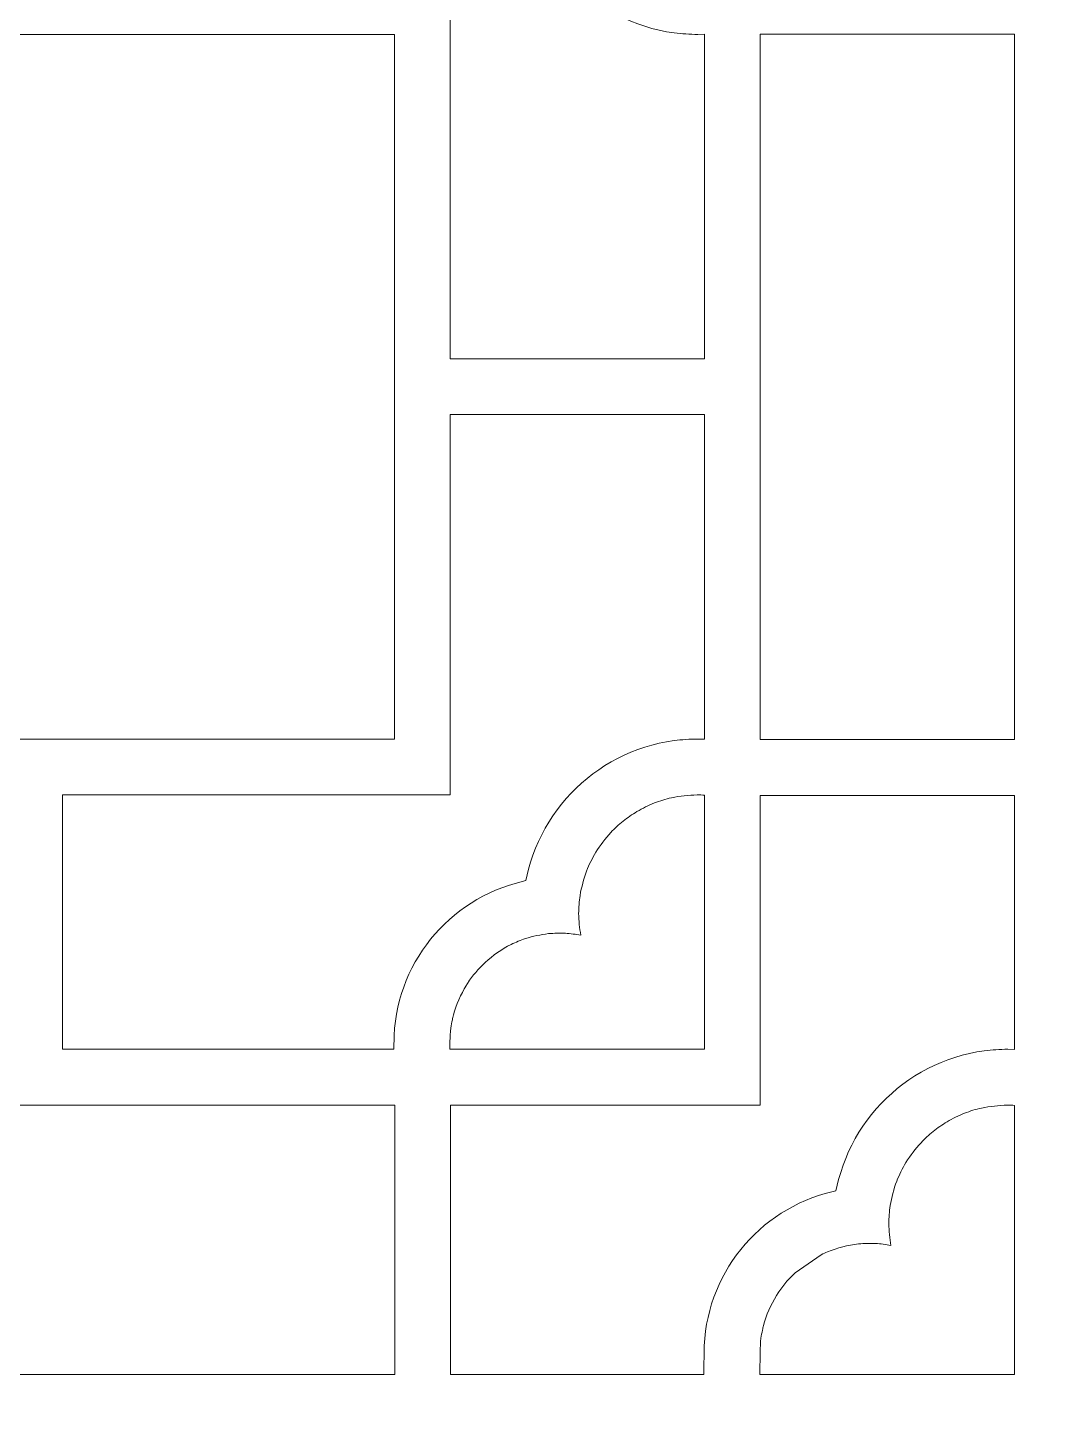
# Model space of a CAD drawing. Header units: centimetres. Extents: x -13.33 to -6.01, y -9 to -1.68.
# Drawn here: x -11.463 to -9.669, y -5.339 to -2.91 of the extents above; entities that cross this region are included whole.
import ezdxf

# ---------------------------------------------------------------- set-up
doc = ezdxf.new("R2010")
doc.units = ezdxf.units.CM
doc.header["$MEASUREMENT"] = 0
doc.layers.add('layer 1', color=7, linetype='Continuous')

msp = doc.modelspace()

# ---------------------------------------------------------------- linework, layer by layer
at = {"layer": 'layer 1', "color": 250, "lineweight": 9}
for points, knots in [([(-13.33063, -9.00021), (-13.33063, -6.5594), (-13.33063, -4.11859), (-13.33063, -1.67779), (-13.33063, -1.67779), (-13.33063, -1.67779), (-6.00822, -1.67779), (-6.00822, -1.67779), (-6.00822, -1.67779), (-6.00822, -4.11859), (-6.00822, -6.5594), (-6.00822, -9.00021), (-6.00822, -9.00021), (-6.00822, -9.00021), (-13.33063, -9.00021), (-13.33063, -9.00021)], [0, 0, 0, 0, 0.2, 0.2, 0.2, 0.2, 0.4, 0.4, 0.4, 0.4, 0.6, 0.6, 0.6, 0.6, 1, 1, 1, 1]), ([(-10.71616, -3.49536), (-10.71616, -3.49536), (-10.71616, -2.82366), (-10.71616, -2.82366), (-10.71616, -2.82366), (-10.71616, -2.82366), (-11.40117, -2.82366), (-11.40117, -2.82366), (-11.40117, -2.82366), (-11.40117, -2.82366), (-11.40117, -2.37423), (-11.40117, -2.37423), (-11.40117, -2.37423), (-11.40117, -2.37423), (-10.81573, -2.37423), (-10.81573, -2.37423), (-10.81573, -2.37423), (-10.81573, -2.37423), (-10.81516, -2.39869), (-10.81516, -2.39869), (-10.81516, -2.39869), (-10.81516, -2.39869), (-10.8143, -2.41143), (-10.8143, -2.41143), (-10.8143, -2.41143), (-10.8143, -2.41143), (-10.8129, -2.42402), (-10.8129, -2.42402), (-10.8129, -2.42402), (-10.8129, -2.42402), (-10.81098, -2.43644), (-10.81098, -2.43644), (-10.81098, -2.43644), (-10.81098, -2.43644), (-10.80853, -2.44868), (-10.80853, -2.44868), (-10.80853, -2.44868), (-10.80853, -2.44868), (-10.80558, -2.46075), (-10.80558, -2.46075), (-10.80558, -2.46075), (-10.80558, -2.46075), (-10.80214, -2.4726), (-10.80214, -2.4726), (-10.80214, -2.4726), (-10.80214, -2.4726), (-10.79821, -2.48425), (-10.79821, -2.48425), (-10.79821, -2.48425), (-10.79821, -2.48425), (-10.79381, -2.49568), (-10.79381, -2.49568), (-10.79381, -2.49568), (-10.79381, -2.49568), (-10.78895, -2.50688), (-10.78895, -2.50688), (-10.78895, -2.50688), (-10.78895, -2.50688), (-10.78365, -2.51783), (-10.78365, -2.51783), (-10.78365, -2.51783), (-10.78365, -2.51783), (-10.7779, -2.52852), (-10.7779, -2.52852), (-10.7779, -2.52852), (-10.7779, -2.52852), (-10.77173, -2.53895), (-10.77173, -2.53895), (-10.77173, -2.53895), (-10.77173, -2.53895), (-10.76515, -2.5491), (-10.76515, -2.5491), (-10.76515, -2.5491), (-10.76515, -2.5491), (-10.75817, -2.55896), (-10.75817, -2.55896), (-10.75817, -2.55896), (-10.75817, -2.55896), (-10.7508, -2.56851), (-10.7508, -2.56851), (-10.7508, -2.56851), (-10.7508, -2.56851), (-10.74304, -2.57775), (-10.74304, -2.57775), (-10.74304, -2.57775), (-10.74304, -2.57775), (-10.73492, -2.58666), (-10.73492, -2.58666), (-10.73492, -2.58666), (-10.73492, -2.58666), (-10.72645, -2.59523), (-10.72645, -2.59523), (-10.72645, -2.59523), (-10.72645, -2.59523), (-10.71764, -2.60345), (-10.71764, -2.60345), (-10.71764, -2.60345), (-10.71764, -2.60345), (-10.70849, -2.61131), (-10.70849, -2.61131), (-10.70849, -2.61131), (-10.70849, -2.61131), (-10.69903, -2.61879), (-10.69903, -2.61879), (-10.69903, -2.61879), (-10.69903, -2.61879), (-10.68925, -2.62589), (-10.68925, -2.62589), (-10.68925, -2.62589), (-10.68925, -2.62589), (-10.67919, -2.63259), (-10.67919, -2.63259), (-10.67919, -2.63259), (-10.67919, -2.63259), (-10.66884, -2.63887), (-10.66884, -2.63887), (-10.66884, -2.63887), (-10.66884, -2.63887), (-10.65822, -2.64474), (-10.65822, -2.64474), (-10.65822, -2.64474), (-10.65822, -2.64474), (-10.64734, -2.65017), (-10.64734, -2.65017), (-10.64734, -2.65017), (-10.64734, -2.65017), (-10.63621, -2.65516), (-10.63621, -2.65516), (-10.63621, -2.65516), (-10.63621, -2.65516), (-10.62485, -2.65969), (-10.62485, -2.65969), (-10.62485, -2.65969), (-10.62485, -2.65969), (-10.61326, -2.66376), (-10.61326, -2.66376), (-10.61326, -2.66376), (-10.61326, -2.66376), (-10.60146, -2.66734), (-10.60146, -2.66734), (-10.60146, -2.66734), (-10.60146, -2.66734), (-10.58245, -2.67224), (-10.58245, -2.67224), (-10.58245, -2.67224), (-10.58245, -2.67224), (-10.57768, -2.69216), (-10.57768, -2.69216), (-10.57768, -2.69216), (-10.57768, -2.69216), (-10.57406, -2.70483), (-10.57406, -2.70483), (-10.57406, -2.70483), (-10.57406, -2.70483), (-10.56991, -2.71728), (-10.56991, -2.71728), (-10.56991, -2.71728), (-10.56991, -2.71728), (-10.56526, -2.72949), (-10.56526, -2.72949), (-10.56526, -2.72949), (-10.56526, -2.72949), (-10.56011, -2.74144), (-10.56011, -2.74144), (-10.56011, -2.74144), (-10.56011, -2.74144), (-10.55446, -2.75314), (-10.55446, -2.75314), (-10.55446, -2.75314), (-10.55446, -2.75314), (-10.54835, -2.76455), (-10.54835, -2.76455), (-10.54835, -2.76455), (-10.54835, -2.76455), (-10.54178, -2.77568), (-10.54178, -2.77568), (-10.54178, -2.77568), (-10.54178, -2.77568), (-10.53476, -2.78651), (-10.53476, -2.78651), (-10.53476, -2.78651), (-10.53476, -2.78651), (-10.52731, -2.79702), (-10.52731, -2.79702), (-10.52731, -2.79702), (-10.52731, -2.79702), (-10.51944, -2.8072), (-10.51944, -2.8072), (-10.51944, -2.8072), (-10.51944, -2.8072), (-10.51115, -2.81704), (-10.51115, -2.81704), (-10.51115, -2.81704), (-10.51115, -2.81704), (-10.50248, -2.82652), (-10.50248, -2.82652), (-10.50248, -2.82652), (-10.50248, -2.82652), (-10.49341, -2.83564), (-10.49341, -2.83564), (-10.49341, -2.83564), (-10.49341, -2.83564), (-10.48398, -2.84438), (-10.48398, -2.84438), (-10.48398, -2.84438), (-10.48398, -2.84438), (-10.4742, -2.85273), (-10.4742, -2.85273), (-10.4742, -2.85273), (-10.4742, -2.85273), (-10.46407, -2.86066), (-10.46407, -2.86066), (-10.46407, -2.86066), (-10.46407, -2.86066), (-10.45361, -2.86818), (-10.45361, -2.86818), (-10.45361, -2.86818), (-10.45361, -2.86818), (-10.44283, -2.87527), (-10.44283, -2.87527), (-10.44283, -2.87527), (-10.44283, -2.87527), (-10.43175, -2.88191), (-10.43175, -2.88191), (-10.43175, -2.88191), (-10.43175, -2.88191), (-10.42038, -2.88809), (-10.42038, -2.88809), (-10.42038, -2.88809), (-10.42038, -2.88809), (-10.40873, -2.8938), (-10.40873, -2.8938), (-10.40873, -2.8938), (-10.40873, -2.8938), (-10.39681, -2.89903), (-10.39681, -2.89903), (-10.39681, -2.89903), (-10.39681, -2.89903), (-10.38464, -2.90377), (-10.38464, -2.90377), (-10.38464, -2.90377), (-10.38464, -2.90377), (-10.37223, -2.90799), (-10.37223, -2.90799), (-10.37223, -2.90799), (-10.37223, -2.90799), (-10.35959, -2.91169), (-10.35959, -2.91169), (-10.35959, -2.91169), (-10.35959, -2.91169), (-10.34674, -2.91486), (-10.34674, -2.91486), (-10.34674, -2.91486), (-10.34674, -2.91486), (-10.33368, -2.91748), (-10.33368, -2.91748), (-10.33368, -2.91748), (-10.33368, -2.91748), (-10.32044, -2.91954), (-10.32044, -2.91954), (-10.32044, -2.91954), (-10.30651, -2.92108), (-10.29262, -2.92237), (-10.2786, -2.92222), (-10.2786, -2.92222), (-10.2786, -2.92222), (-10.26672, -2.92215), (-10.26672, -2.92215), (-10.26672, -2.92215), (-10.26672, -2.92215), (-10.26672, -3.49536), (-10.26672, -3.49536), (-10.26672, -3.49536), (-10.26672, -3.49536), (-10.71616, -3.49536), (-10.71616, -3.49536)], [0, 0, 0, 0, 0.0142857, 0.0142857, 0.0142857, 0.0142857, 0.0285714, 0.0285714, 0.0285714, 0.0285714, 0.0428571, 0.0428571, 0.0428571, 0.0428571, 0.0571429, 0.0571429, 0.0571429, 0.0571429, 0.0714286, 0.0714286, 0.0714286, 0.0714286, 0.0857143, 0.0857143, 0.0857143, 0.0857143, 0.1, 0.1, 0.1, 0.1, 0.1142857, 0.1142857, 0.1142857, 0.1142857, 0.1285714, 0.1285714, 0.1285714, 0.1285714, 0.1428571, 0.1428571, 0.1428571, 0.1428571, 0.1571429, 0.1571429, 0.1571429, 0.1571429, 0.1714286, 0.1714286, 0.1714286, 0.1714286, 0.1857143, 0.1857143, 0.1857143, 0.1857143, 0.2, 0.2, 0.2, 0.2, 0.2142857, 0.2142857, 0.2142857, 0.2142857, 0.2285714, 0.2285714, 0.2285714, 0.2285714, 0.2428571, 0.2428571, 0.2428571, 0.2428571, 0.2571429, 0.2571429, 0.2571429, 0.2571429, 0.2714286, 0.2714286, 0.2714286, 0.2714286, 0.2857143, 0.2857143, 0.2857143, 0.2857143, 0.3, 0.3, 0.3, 0.3, 0.3142857, 0.3142857, 0.3142857, 0.3142857, 0.3285714, 0.3285714, 0.3285714, 0.3285714, 0.3428571, 0.3428571, 0.3428571, 0.3428571, 0.3571429, 0.3571429, 0.3571429, 0.3571429, 0.3714286, 0.3714286, 0.3714286, 0.3714286, 0.3857143, 0.3857143, 0.3857143, 0.3857143, 0.4, 0.4, 0.4, 0.4, 0.4142857, 0.4142857, 0.4142857, 0.4142857, 0.4285714, 0.4285714, 0.4285714, 0.4285714, 0.4428571, 0.4428571, 0.4428571, 0.4428571, 0.4571429, 0.4571429, 0.4571429, 0.4571429, 0.4714286, 0.4714286, 0.4714286, 0.4714286, 0.4857143, 0.4857143, 0.4857143, 0.4857143, 0.5, 0.5, 0.5, 0.5, 0.5142857, 0.5142857, 0.5142857, 0.5142857, 0.5285714, 0.5285714, 0.5285714, 0.5285714, 0.5428571, 0.5428571, 0.5428571, 0.5428571, 0.5571429, 0.5571429, 0.5571429, 0.5571429, 0.5714286, 0.5714286, 0.5714286, 0.5714286, 0.5857143, 0.5857143, 0.5857143, 0.5857143, 0.6, 0.6, 0.6, 0.6, 0.6142857, 0.6142857, 0.6142857, 0.6142857, 0.6285714, 0.6285714, 0.6285714, 0.6285714, 0.6428571, 0.6428571, 0.6428571, 0.6428571, 0.6571429, 0.6571429, 0.6571429, 0.6571429, 0.6714286, 0.6714286, 0.6714286, 0.6714286, 0.6857143, 0.6857143, 0.6857143, 0.6857143, 0.7, 0.7, 0.7, 0.7, 0.7142857, 0.7142857, 0.7142857, 0.7142857, 0.7285714, 0.7285714, 0.7285714, 0.7285714, 0.7428571, 0.7428571, 0.7428571, 0.7428571, 0.7571429, 0.7571429, 0.7571429, 0.7571429, 0.7714286, 0.7714286, 0.7714286, 0.7714286, 0.7857143, 0.7857143, 0.7857143, 0.7857143, 0.8, 0.8, 0.8, 0.8, 0.8142857, 0.8142857, 0.8142857, 0.8142857, 0.8285714, 0.8285714, 0.8285714, 0.8285714, 0.8428571, 0.8428571, 0.8428571, 0.8428571, 0.8571429, 0.8571429, 0.8571429, 0.8571429, 0.8714286, 0.8714286, 0.8714286, 0.8714286, 0.8857143, 0.8857143, 0.8857143, 0.8857143, 0.9, 0.9, 0.9, 0.9, 0.9142857, 0.9142857, 0.9142857, 0.9142857, 0.9285714, 0.9285714, 0.9285714, 0.9285714, 0.9428571, 0.9428571, 0.9428571, 0.9428571, 0.9571429, 0.9571429, 0.9571429, 0.9571429, 0.9714286, 0.9714286, 0.9714286, 0.9714286, 1, 1, 1, 1]), ([(-10.81473, -2.92224), (-10.81473, -2.92224), (-10.81473, -4.16706), (-10.81473, -4.16706), (-10.81473, -4.16706), (-10.81473, -4.16706), (-12.08618, -4.16706), (-12.08618, -4.16706), (-12.08618, -4.16706), (-12.08618, -4.16706), (-12.08618, -2.92224), (-12.08618, -2.92224), (-12.08618, -2.92224), (-12.08618, -2.92224), (-10.81473, -2.92224), (-10.81473, -2.92224)], [0, 0, 0, 0, 0.2, 0.2, 0.2, 0.2, 0.4, 0.4, 0.4, 0.4, 0.6, 0.6, 0.6, 0.6, 1, 1, 1, 1]), ([(-9.71871, -2.92198), (-9.71871, -2.92198), (-9.71871, -4.16791), (-9.71871, -4.16791), (-9.71871, -4.16791), (-9.71871, -4.16791), (-10.16815, -4.16791), (-10.16815, -4.16791), (-10.16815, -4.16791), (-10.16815, -4.16791), (-10.16815, -2.92198), (-10.16815, -2.92198), (-10.16815, -2.92198), (-10.16815, -2.92198), (-9.71871, -2.92198), (-9.71871, -2.92198)], [0, 0, 0, 0, 0.2, 0.2, 0.2, 0.2, 0.4, 0.4, 0.4, 0.4, 0.6, 0.6, 0.6, 0.6, 1, 1, 1, 1]), ([(-10.27883, -4.16707), (-10.29271, -4.16681), (-10.30665, -4.16823), (-10.32044, -4.16976), (-10.32044, -4.16976), (-10.32044, -4.16976), (-10.33368, -4.17182), (-10.33368, -4.17182), (-10.33368, -4.17182), (-10.33368, -4.17182), (-10.34674, -4.17444), (-10.34674, -4.17444), (-10.34674, -4.17444), (-10.34674, -4.17444), (-10.35959, -4.1776), (-10.35959, -4.1776), (-10.35959, -4.1776), (-10.35959, -4.1776), (-10.37223, -4.1813), (-10.37223, -4.1813), (-10.37223, -4.1813), (-10.37223, -4.1813), (-10.38464, -4.18553), (-10.38464, -4.18553), (-10.38464, -4.18553), (-10.38464, -4.18553), (-10.39681, -4.19026), (-10.39681, -4.19026), (-10.39681, -4.19026), (-10.39681, -4.19026), (-10.40873, -4.19549), (-10.40873, -4.19549), (-10.40873, -4.19549), (-10.40873, -4.19549), (-10.42038, -4.2012), (-10.42038, -4.2012), (-10.42038, -4.2012), (-10.42038, -4.2012), (-10.43175, -4.20738), (-10.43175, -4.20738), (-10.43175, -4.20738), (-10.43175, -4.20738), (-10.44283, -4.21403), (-10.44283, -4.21403), (-10.44283, -4.21403), (-10.44283, -4.21403), (-10.45361, -4.22111), (-10.45361, -4.22111), (-10.45361, -4.22111), (-10.45361, -4.22111), (-10.46407, -4.22863), (-10.46407, -4.22863), (-10.46407, -4.22863), (-10.46407, -4.22863), (-10.4742, -4.23657), (-10.4742, -4.23657), (-10.4742, -4.23657), (-10.4742, -4.23657), (-10.48398, -4.24491), (-10.48398, -4.24491), (-10.48398, -4.24491), (-10.48398, -4.24491), (-10.49341, -4.25365), (-10.49341, -4.25365), (-10.49341, -4.25365), (-10.49341, -4.25365), (-10.50248, -4.26277), (-10.50248, -4.26277), (-10.50248, -4.26277), (-10.50248, -4.26277), (-10.51115, -4.27225), (-10.51115, -4.27225), (-10.51115, -4.27225), (-10.51115, -4.27225), (-10.51944, -4.28209), (-10.51944, -4.28209), (-10.51944, -4.28209), (-10.51944, -4.28209), (-10.52731, -4.29228), (-10.52731, -4.29228), (-10.52731, -4.29228), (-10.52731, -4.29228), (-10.53476, -4.30279), (-10.53476, -4.30279), (-10.53476, -4.30279), (-10.53476, -4.30279), (-10.54178, -4.31361), (-10.54178, -4.31361), (-10.54178, -4.31361), (-10.54178, -4.31361), (-10.54835, -4.32474), (-10.54835, -4.32474), (-10.54835, -4.32474), (-10.54835, -4.32474), (-10.55446, -4.33616), (-10.55446, -4.33616), (-10.55446, -4.33616), (-10.55446, -4.33616), (-10.5601, -4.34785), (-10.5601, -4.34785), (-10.5601, -4.34785), (-10.5601, -4.34785), (-10.56526, -4.35981), (-10.56526, -4.35981), (-10.56526, -4.35981), (-10.56526, -4.35981), (-10.56991, -4.37202), (-10.56991, -4.37202), (-10.56991, -4.37202), (-10.56991, -4.37202), (-10.57406, -4.38446), (-10.57406, -4.38446), (-10.57406, -4.38446), (-10.57406, -4.38446), (-10.57768, -4.39714), (-10.57768, -4.39714), (-10.57768, -4.39714), (-10.57768, -4.39714), (-10.58245, -4.41706), (-10.58245, -4.41706), (-10.58245, -4.41706), (-10.58245, -4.41706), (-10.60146, -4.42196), (-10.60146, -4.42196), (-10.60146, -4.42196), (-10.60146, -4.42196), (-10.61326, -4.42554), (-10.61326, -4.42554), (-10.61326, -4.42554), (-10.61326, -4.42554), (-10.62485, -4.4296), (-10.62485, -4.4296), (-10.62485, -4.4296), (-10.62485, -4.4296), (-10.63621, -4.43413), (-10.63621, -4.43413), (-10.63621, -4.43413), (-10.63621, -4.43413), (-10.64734, -4.43912), (-10.64734, -4.43912), (-10.64734, -4.43912), (-10.64734, -4.43912), (-10.65822, -4.44455), (-10.65822, -4.44455), (-10.65822, -4.44455), (-10.65822, -4.44455), (-10.66884, -4.45042), (-10.66884, -4.45042), (-10.66884, -4.45042), (-10.66884, -4.45042), (-10.67919, -4.45671), (-10.67919, -4.45671), (-10.67919, -4.45671), (-10.67919, -4.45671), (-10.68925, -4.46341), (-10.68925, -4.46341), (-10.68925, -4.46341), (-10.68925, -4.46341), (-10.69903, -4.4705), (-10.69903, -4.4705), (-10.69903, -4.4705), (-10.69903, -4.4705), (-10.70849, -4.47798), (-10.70849, -4.47798), (-10.70849, -4.47798), (-10.70849, -4.47798), (-10.71764, -4.48584), (-10.71764, -4.48584), (-10.71764, -4.48584), (-10.71764, -4.48584), (-10.72645, -4.49406), (-10.72645, -4.49406), (-10.72645, -4.49406), (-10.72645, -4.49406), (-10.73492, -4.50264), (-10.73492, -4.50264), (-10.73492, -4.50264), (-10.73492, -4.50264), (-10.74304, -4.51155), (-10.74304, -4.51155), (-10.74304, -4.51155), (-10.74304, -4.51155), (-10.7508, -4.52079), (-10.7508, -4.52079), (-10.7508, -4.52079), (-10.7508, -4.52079), (-10.75817, -4.53034), (-10.75817, -4.53034), (-10.75817, -4.53034), (-10.75817, -4.53034), (-10.76515, -4.54019), (-10.76515, -4.54019), (-10.76515, -4.54019), (-10.76515, -4.54019), (-10.77173, -4.55034), (-10.77173, -4.55034), (-10.77173, -4.55034), (-10.77173, -4.55034), (-10.7779, -4.56077), (-10.7779, -4.56077), (-10.7779, -4.56077), (-10.7779, -4.56077), (-10.78365, -4.57147), (-10.78365, -4.57147), (-10.78365, -4.57147), (-10.78365, -4.57147), (-10.78895, -4.58242), (-10.78895, -4.58242), (-10.78895, -4.58242), (-10.78895, -4.58242), (-10.79381, -4.59361), (-10.79381, -4.59361), (-10.79381, -4.59361), (-10.79381, -4.59361), (-10.79821, -4.60504), (-10.79821, -4.60504), (-10.79821, -4.60504), (-10.79821, -4.60504), (-10.80214, -4.61669), (-10.80214, -4.61669), (-10.80214, -4.61669), (-10.80214, -4.61669), (-10.80558, -4.62855), (-10.80558, -4.62855), (-10.80558, -4.62855), (-10.80558, -4.62855), (-10.80853, -4.64061), (-10.80853, -4.64061), (-10.80853, -4.64061), (-10.80853, -4.64061), (-10.81098, -4.65285), (-10.81098, -4.65285), (-10.81098, -4.65285), (-10.81098, -4.65285), (-10.8129, -4.66528), (-10.8129, -4.66528), (-10.8129, -4.66528), (-10.8129, -4.66528), (-10.8143, -4.67786), (-10.8143, -4.67786), (-10.8143, -4.67786), (-10.8143, -4.67786), (-10.81516, -4.6906), (-10.81516, -4.6906), (-10.81516, -4.6906), (-10.81516, -4.6906), (-10.81573, -4.71507), (-10.81573, -4.71507), (-10.81573, -4.71507), (-10.81573, -4.71507), (-11.40117, -4.71507), (-11.40117, -4.71507), (-11.40117, -4.71507), (-11.40117, -4.71507), (-11.40117, -4.26564), (-11.40117, -4.26564), (-11.40117, -4.26564), (-11.40117, -4.26564), (-10.71616, -4.26564), (-10.71616, -4.26564), (-10.71616, -4.26564), (-10.71616, -4.26564), (-10.71616, -3.59394), (-10.71616, -3.59394), (-10.71616, -3.59394), (-10.71616, -3.59394), (-10.26672, -3.59394), (-10.26672, -3.59394), (-10.26672, -3.59394), (-10.26672, -3.59394), (-10.26672, -4.16721), (-10.26672, -4.16721), (-10.26672, -4.16721), (-10.26672, -4.16721), (-10.27883, -4.16707), (-10.27883, -4.16707)], [0, 0, 0, 0, 0.0142857, 0.0142857, 0.0142857, 0.0142857, 0.0285714, 0.0285714, 0.0285714, 0.0285714, 0.0428571, 0.0428571, 0.0428571, 0.0428571, 0.0571429, 0.0571429, 0.0571429, 0.0571429, 0.0714286, 0.0714286, 0.0714286, 0.0714286, 0.0857143, 0.0857143, 0.0857143, 0.0857143, 0.1, 0.1, 0.1, 0.1, 0.1142857, 0.1142857, 0.1142857, 0.1142857, 0.1285714, 0.1285714, 0.1285714, 0.1285714, 0.1428571, 0.1428571, 0.1428571, 0.1428571, 0.1571429, 0.1571429, 0.1571429, 0.1571429, 0.1714286, 0.1714286, 0.1714286, 0.1714286, 0.1857143, 0.1857143, 0.1857143, 0.1857143, 0.2, 0.2, 0.2, 0.2, 0.2142857, 0.2142857, 0.2142857, 0.2142857, 0.2285714, 0.2285714, 0.2285714, 0.2285714, 0.2428571, 0.2428571, 0.2428571, 0.2428571, 0.2571429, 0.2571429, 0.2571429, 0.2571429, 0.2714286, 0.2714286, 0.2714286, 0.2714286, 0.2857143, 0.2857143, 0.2857143, 0.2857143, 0.3, 0.3, 0.3, 0.3, 0.3142857, 0.3142857, 0.3142857, 0.3142857, 0.3285714, 0.3285714, 0.3285714, 0.3285714, 0.3428571, 0.3428571, 0.3428571, 0.3428571, 0.3571429, 0.3571429, 0.3571429, 0.3571429, 0.3714286, 0.3714286, 0.3714286, 0.3714286, 0.3857143, 0.3857143, 0.3857143, 0.3857143, 0.4, 0.4, 0.4, 0.4, 0.4142857, 0.4142857, 0.4142857, 0.4142857, 0.4285714, 0.4285714, 0.4285714, 0.4285714, 0.4428571, 0.4428571, 0.4428571, 0.4428571, 0.4571429, 0.4571429, 0.4571429, 0.4571429, 0.4714286, 0.4714286, 0.4714286, 0.4714286, 0.4857143, 0.4857143, 0.4857143, 0.4857143, 0.5, 0.5, 0.5, 0.5, 0.5142857, 0.5142857, 0.5142857, 0.5142857, 0.5285714, 0.5285714, 0.5285714, 0.5285714, 0.5428571, 0.5428571, 0.5428571, 0.5428571, 0.5571429, 0.5571429, 0.5571429, 0.5571429, 0.5714286, 0.5714286, 0.5714286, 0.5714286, 0.5857143, 0.5857143, 0.5857143, 0.5857143, 0.6, 0.6, 0.6, 0.6, 0.6142857, 0.6142857, 0.6142857, 0.6142857, 0.6285714, 0.6285714, 0.6285714, 0.6285714, 0.6428571, 0.6428571, 0.6428571, 0.6428571, 0.6571429, 0.6571429, 0.6571429, 0.6571429, 0.6714286, 0.6714286, 0.6714286, 0.6714286, 0.6857143, 0.6857143, 0.6857143, 0.6857143, 0.7, 0.7, 0.7, 0.7, 0.7142857, 0.7142857, 0.7142857, 0.7142857, 0.7285714, 0.7285714, 0.7285714, 0.7285714, 0.7428571, 0.7428571, 0.7428571, 0.7428571, 0.7571429, 0.7571429, 0.7571429, 0.7571429, 0.7714286, 0.7714286, 0.7714286, 0.7714286, 0.7857143, 0.7857143, 0.7857143, 0.7857143, 0.8, 0.8, 0.8, 0.8, 0.8142857, 0.8142857, 0.8142857, 0.8142857, 0.8285714, 0.8285714, 0.8285714, 0.8285714, 0.8428571, 0.8428571, 0.8428571, 0.8428571, 0.8571429, 0.8571429, 0.8571429, 0.8571429, 0.8714286, 0.8714286, 0.8714286, 0.8714286, 0.8857143, 0.8857143, 0.8857143, 0.8857143, 0.9, 0.9, 0.9, 0.9, 0.9142857, 0.9142857, 0.9142857, 0.9142857, 0.9285714, 0.9285714, 0.9285714, 0.9285714, 0.9428571, 0.9428571, 0.9428571, 0.9428571, 0.9571429, 0.9571429, 0.9571429, 0.9571429, 0.9714286, 0.9714286, 0.9714286, 0.9714286, 1, 1, 1, 1]), ([(-10.71231, -4.66292), (-10.71168, -4.66007), (-10.71101, -4.65723), (-10.71029, -4.65441), (-10.71029, -4.65441), (-10.70555, -4.63594), (-10.69736, -4.61832), (-10.68759, -4.602), (-10.68759, -4.602), (-10.68628, -4.59985), (-10.68495, -4.59773), (-10.68361, -4.59562), (-10.68361, -4.59562), (-10.67886, -4.58927), (-10.67434, -4.58279), (-10.66907, -4.57688), (-10.66907, -4.57688), (-10.66434, -4.57168), (-10.65947, -4.56671), (-10.65434, -4.56193), (-10.65434, -4.56193), (-10.6406, -4.54938), (-10.62514, -4.53807), (-10.60837, -4.52994), (-10.60837, -4.52994), (-10.60015, -4.52597), (-10.59183, -4.5223), (-10.58312, -4.51955), (-10.58312, -4.51955), (-10.56977, -4.5154), (-10.55634, -4.51256), (-10.5425, -4.51075), (-10.5425, -4.51075), (-10.53253, -4.51), (-10.52258, -4.50975), (-10.51259, -4.51), (-10.51259, -4.51), (-10.50343, -4.51072), (-10.49438, -4.51187), (-10.48536, -4.51359), (-10.48536, -4.51359), (-10.48761, -4.50083), (-10.48876, -4.48807), (-10.48913, -4.47514), (-10.48913, -4.47514), (-10.48883, -4.46445), (-10.48805, -4.45387), (-10.48671, -4.44327), (-10.48671, -4.44327), (-10.48403, -4.42854), (-10.48025, -4.4143), (-10.4751, -4.40024), (-10.4751, -4.40024), (-10.4708, -4.38866), (-10.46496, -4.37757), (-10.4588, -4.36688), (-10.4588, -4.36688), (-10.45082, -4.3545), (-10.44202, -4.34295), (-10.43213, -4.33204), (-10.43213, -4.33204), (-10.42554, -4.32485), (-10.41824, -4.3184), (-10.41073, -4.3122), (-10.41073, -4.3122), (-10.40297, -4.3058), (-10.39471, -4.30033), (-10.38608, -4.29518), (-10.38608, -4.29518), (-10.37623, -4.28939), (-10.366, -4.28398), (-10.3553, -4.27996), (-10.3553, -4.27996), (-10.34542, -4.27627), (-10.3354, -4.27294), (-10.32507, -4.27078), (-10.32507, -4.27078), (-10.31004, -4.26771), (-10.29504, -4.2661), (-10.27971, -4.26567), (-10.27971, -4.26567), (-10.27538, -4.26576), (-10.27105, -4.26594), (-10.26672, -4.26608), (-10.26672, -4.26608), (-10.26672, -4.26608), (-10.26672, -4.71507), (-10.26672, -4.71507), (-10.26672, -4.71507), (-10.26672, -4.71507), (-10.71671, -4.71507), (-10.71671, -4.71507), (-10.71671, -4.71507), (-10.71662, -4.70486), (-10.71661, -4.69485), (-10.71573, -4.6847), (-10.71573, -4.6847), (-10.71551, -4.68229), (-10.71526, -4.67988), (-10.71499, -4.67747), (-10.71499, -4.67747), (-10.7144, -4.67257), (-10.71337, -4.66773), (-10.71231, -4.66292)], [0, 0, 0, 0, 0.037037, 0.037037, 0.037037, 0.037037, 0.0740741, 0.0740741, 0.0740741, 0.0740741, 0.1111111, 0.1111111, 0.1111111, 0.1111111, 0.1481481, 0.1481481, 0.1481481, 0.1481481, 0.1851852, 0.1851852, 0.1851852, 0.1851852, 0.2222222, 0.2222222, 0.2222222, 0.2222222, 0.2592593, 0.2592593, 0.2592593, 0.2592593, 0.2962963, 0.2962963, 0.2962963, 0.2962963, 0.3333333, 0.3333333, 0.3333333, 0.3333333, 0.3703704, 0.3703704, 0.3703704, 0.3703704, 0.4074074, 0.4074074, 0.4074074, 0.4074074, 0.4444444, 0.4444444, 0.4444444, 0.4444444, 0.4814815, 0.4814815, 0.4814815, 0.4814815, 0.5185185, 0.5185185, 0.5185185, 0.5185185, 0.5555556, 0.5555556, 0.5555556, 0.5555556, 0.5925926, 0.5925926, 0.5925926, 0.5925926, 0.6296296, 0.6296296, 0.6296296, 0.6296296, 0.6666667, 0.6666667, 0.6666667, 0.6666667, 0.7037037, 0.7037037, 0.7037037, 0.7037037, 0.7407407, 0.7407407, 0.7407407, 0.7407407, 0.7777778, 0.7777778, 0.7777778, 0.7777778, 0.8148148, 0.8148148, 0.8148148, 0.8148148, 0.8518519, 0.8518519, 0.8518519, 0.8518519, 0.8888889, 0.8888889, 0.8888889, 0.8888889, 0.9259259, 0.9259259, 0.9259259, 0.9259259, 1, 1, 1, 1]), ([(-9.73082, -4.71508), (-9.7447, -4.71483), (-9.75864, -4.71624), (-9.77243, -4.71777), (-9.77243, -4.71777), (-9.77243, -4.71777), (-9.78567, -4.71983), (-9.78567, -4.71983), (-9.78567, -4.71983), (-9.78567, -4.71983), (-9.79873, -4.72245), (-9.79873, -4.72245), (-9.79873, -4.72245), (-9.79873, -4.72245), (-9.81158, -4.72561), (-9.81158, -4.72561), (-9.81158, -4.72561), (-9.81158, -4.72561), (-9.82422, -4.72932), (-9.82422, -4.72932), (-9.82422, -4.72932), (-9.82422, -4.72932), (-9.83663, -4.73354), (-9.83663, -4.73354), (-9.83663, -4.73354), (-9.83663, -4.73354), (-9.8488, -4.73827), (-9.8488, -4.73827), (-9.8488, -4.73827), (-9.8488, -4.73827), (-9.86072, -4.7435), (-9.86072, -4.7435), (-9.86072, -4.7435), (-9.86072, -4.7435), (-9.87237, -4.74921), (-9.87237, -4.74921), (-9.87237, -4.74921), (-9.87237, -4.74921), (-9.88374, -4.75539), (-9.88374, -4.75539), (-9.88374, -4.75539), (-9.88374, -4.75539), (-9.89482, -4.76204), (-9.89482, -4.76204), (-9.89482, -4.76204), (-9.89482, -4.76204), (-9.9056, -4.76912), (-9.9056, -4.76912), (-9.9056, -4.76912), (-9.9056, -4.76912), (-9.91606, -4.77664), (-9.91606, -4.77664), (-9.91606, -4.77664), (-9.91606, -4.77664), (-9.92619, -4.78458), (-9.92619, -4.78458), (-9.92619, -4.78458), (-9.92619, -4.78458), (-9.93598, -4.79292), (-9.93598, -4.79292), (-9.93598, -4.79292), (-9.93598, -4.79292), (-9.94541, -4.80166), (-9.94541, -4.80166), (-9.94541, -4.80166), (-9.94541, -4.80166), (-9.95447, -4.81078), (-9.95447, -4.81078), (-9.95447, -4.81078), (-9.95447, -4.81078), (-9.96315, -4.82026), (-9.96315, -4.82026), (-9.96315, -4.82026), (-9.96315, -4.82026), (-9.97143, -4.83011), (-9.97143, -4.83011), (-9.97143, -4.83011), (-9.97143, -4.83011), (-9.9793, -4.84029), (-9.9793, -4.84029), (-9.9793, -4.84029), (-9.9793, -4.84029), (-9.98675, -4.8508), (-9.98675, -4.8508), (-9.98675, -4.8508), (-9.98675, -4.8508), (-9.99377, -4.86162), (-9.99377, -4.86162), (-9.99377, -4.86162), (-9.99377, -4.86162), (-10.00034, -4.87275), (-10.00034, -4.87275), (-10.00034, -4.87275), (-10.00034, -4.87275), (-10.00646, -4.88417), (-10.00646, -4.88417), (-10.00646, -4.88417), (-10.00646, -4.88417), (-10.01209, -4.89586), (-10.01209, -4.89586), (-10.01209, -4.89586), (-10.01209, -4.89586), (-10.01725, -4.90782), (-10.01725, -4.90782), (-10.01725, -4.90782), (-10.01725, -4.90782), (-10.02191, -4.92003), (-10.02191, -4.92003), (-10.02191, -4.92003), (-10.02191, -4.92003), (-10.02605, -4.93247), (-10.02605, -4.93247), (-10.02605, -4.93247), (-10.02605, -4.93247), (-10.02967, -4.94515), (-10.02967, -4.94515), (-10.02967, -4.94515), (-10.02967, -4.94515), (-10.03444, -4.96507), (-10.03444, -4.96507), (-10.03444, -4.96507), (-10.03444, -4.96507), (-10.05345, -4.96997), (-10.05345, -4.96997), (-10.05345, -4.96997), (-10.05345, -4.96997), (-10.06525, -4.97355), (-10.06525, -4.97355), (-10.06525, -4.97355), (-10.06525, -4.97355), (-10.07684, -4.97761), (-10.07684, -4.97761), (-10.07684, -4.97761), (-10.07684, -4.97761), (-10.0882, -4.98214), (-10.0882, -4.98214), (-10.0882, -4.98214), (-10.0882, -4.98214), (-10.09933, -4.98713), (-10.09933, -4.98713), (-10.09933, -4.98713), (-10.09933, -4.98713), (-10.11021, -4.99256), (-10.11021, -4.99256), (-10.11021, -4.99256), (-10.11021, -4.99256), (-10.12083, -4.99843), (-10.12083, -4.99843), (-10.12083, -4.99843), (-10.12083, -4.99843), (-10.13118, -5.00472), (-10.13118, -5.00472), (-10.13118, -5.00472), (-10.13118, -5.00472), (-10.14124, -5.01142), (-10.14124, -5.01142), (-10.14124, -5.01142), (-10.14124, -5.01142), (-10.15102, -5.01851), (-10.15102, -5.01851), (-10.15102, -5.01851), (-10.15102, -5.01851), (-10.16048, -5.02599), (-10.16048, -5.02599), (-10.16048, -5.02599), (-10.16048, -5.02599), (-10.16963, -5.03386), (-10.16963, -5.03386), (-10.16963, -5.03386), (-10.16963, -5.03386), (-10.17844, -5.04207), (-10.17844, -5.04207), (-10.17844, -5.04207), (-10.17844, -5.04207), (-10.18691, -5.05065), (-10.18691, -5.05065), (-10.18691, -5.05065), (-10.18691, -5.05065), (-10.19503, -5.05956), (-10.19503, -5.05956), (-10.19503, -5.05956), (-10.19503, -5.05956), (-10.20278, -5.0688), (-10.20278, -5.0688), (-10.20278, -5.0688), (-10.20278, -5.0688), (-10.21016, -5.07835), (-10.21016, -5.07835), (-10.21016, -5.07835), (-10.21016, -5.07835), (-10.21714, -5.08821), (-10.21714, -5.08821), (-10.21714, -5.08821), (-10.21714, -5.08821), (-10.22373, -5.09835), (-10.22373, -5.09835), (-10.22373, -5.09835), (-10.22373, -5.09835), (-10.22989, -5.10878), (-10.22989, -5.10878), (-10.22989, -5.10878), (-10.22989, -5.10878), (-10.23564, -5.11948), (-10.23564, -5.11948), (-10.23564, -5.11948), (-10.23564, -5.11948), (-10.24094, -5.13043), (-10.24094, -5.13043), (-10.24094, -5.13043), (-10.24094, -5.13043), (-10.2458, -5.14162), (-10.2458, -5.14162), (-10.2458, -5.14162), (-10.2458, -5.14162), (-10.2502, -5.15305), (-10.2502, -5.15305), (-10.2502, -5.15305), (-10.2502, -5.15305), (-10.25413, -5.1647), (-10.25413, -5.1647), (-10.25413, -5.1647), (-10.25413, -5.1647), (-10.25758, -5.17656), (-10.25758, -5.17656), (-10.25758, -5.17656), (-10.25758, -5.17656), (-10.26053, -5.18862), (-10.26053, -5.18862), (-10.26053, -5.18862), (-10.26053, -5.18862), (-10.26297, -5.20086), (-10.26297, -5.20086), (-10.26297, -5.20086), (-10.26297, -5.20086), (-10.26489, -5.21328), (-10.26489, -5.21328), (-10.26489, -5.21328), (-10.26489, -5.21328), (-10.26629, -5.22587), (-10.26629, -5.22587), (-10.26629, -5.22587), (-10.26629, -5.22587), (-10.26715, -5.23861), (-10.26715, -5.23861), (-10.26715, -5.23861), (-10.26715, -5.23861), (-10.26772, -5.2895), (-10.26772, -5.2895), (-10.26772, -5.2895), (-10.26772, -5.2895), (-10.71569, -5.2895), (-10.71569, -5.2895), (-10.71569, -5.2895), (-10.71569, -5.2895), (-10.71569, -4.81365), (-10.71569, -4.81365), (-10.71569, -4.81365), (-10.71569, -4.81365), (-10.16815, -4.81365), (-10.16815, -4.81365), (-10.16815, -4.81365), (-10.16815, -4.81365), (-10.16815, -4.26649), (-10.16815, -4.26649), (-10.16815, -4.26649), (-10.16815, -4.26649), (-9.71871, -4.26649), (-9.71871, -4.26649), (-9.71871, -4.26649), (-9.71871, -4.26649), (-9.71871, -4.71522), (-9.71871, -4.71522), (-9.71871, -4.71522), (-9.71871, -4.71522), (-9.73082, -4.71508), (-9.73082, -4.71508)], [0, 0, 0, 0, 0.0142857, 0.0142857, 0.0142857, 0.0142857, 0.0285714, 0.0285714, 0.0285714, 0.0285714, 0.0428571, 0.0428571, 0.0428571, 0.0428571, 0.0571429, 0.0571429, 0.0571429, 0.0571429, 0.0714286, 0.0714286, 0.0714286, 0.0714286, 0.0857143, 0.0857143, 0.0857143, 0.0857143, 0.1, 0.1, 0.1, 0.1, 0.1142857, 0.1142857, 0.1142857, 0.1142857, 0.1285714, 0.1285714, 0.1285714, 0.1285714, 0.1428571, 0.1428571, 0.1428571, 0.1428571, 0.1571429, 0.1571429, 0.1571429, 0.1571429, 0.1714286, 0.1714286, 0.1714286, 0.1714286, 0.1857143, 0.1857143, 0.1857143, 0.1857143, 0.2, 0.2, 0.2, 0.2, 0.2142857, 0.2142857, 0.2142857, 0.2142857, 0.2285714, 0.2285714, 0.2285714, 0.2285714, 0.2428571, 0.2428571, 0.2428571, 0.2428571, 0.2571429, 0.2571429, 0.2571429, 0.2571429, 0.2714286, 0.2714286, 0.2714286, 0.2714286, 0.2857143, 0.2857143, 0.2857143, 0.2857143, 0.3, 0.3, 0.3, 0.3, 0.3142857, 0.3142857, 0.3142857, 0.3142857, 0.3285714, 0.3285714, 0.3285714, 0.3285714, 0.3428571, 0.3428571, 0.3428571, 0.3428571, 0.3571429, 0.3571429, 0.3571429, 0.3571429, 0.3714286, 0.3714286, 0.3714286, 0.3714286, 0.3857143, 0.3857143, 0.3857143, 0.3857143, 0.4, 0.4, 0.4, 0.4, 0.4142857, 0.4142857, 0.4142857, 0.4142857, 0.4285714, 0.4285714, 0.4285714, 0.4285714, 0.4428571, 0.4428571, 0.4428571, 0.4428571, 0.4571429, 0.4571429, 0.4571429, 0.4571429, 0.4714286, 0.4714286, 0.4714286, 0.4714286, 0.4857143, 0.4857143, 0.4857143, 0.4857143, 0.5, 0.5, 0.5, 0.5, 0.5142857, 0.5142857, 0.5142857, 0.5142857, 0.5285714, 0.5285714, 0.5285714, 0.5285714, 0.5428571, 0.5428571, 0.5428571, 0.5428571, 0.5571429, 0.5571429, 0.5571429, 0.5571429, 0.5714286, 0.5714286, 0.5714286, 0.5714286, 0.5857143, 0.5857143, 0.5857143, 0.5857143, 0.6, 0.6, 0.6, 0.6, 0.6142857, 0.6142857, 0.6142857, 0.6142857, 0.6285714, 0.6285714, 0.6285714, 0.6285714, 0.6428571, 0.6428571, 0.6428571, 0.6428571, 0.6571429, 0.6571429, 0.6571429, 0.6571429, 0.6714286, 0.6714286, 0.6714286, 0.6714286, 0.6857143, 0.6857143, 0.6857143, 0.6857143, 0.7, 0.7, 0.7, 0.7, 0.7142857, 0.7142857, 0.7142857, 0.7142857, 0.7285714, 0.7285714, 0.7285714, 0.7285714, 0.7428571, 0.7428571, 0.7428571, 0.7428571, 0.7571429, 0.7571429, 0.7571429, 0.7571429, 0.7714286, 0.7714286, 0.7714286, 0.7714286, 0.7857143, 0.7857143, 0.7857143, 0.7857143, 0.8, 0.8, 0.8, 0.8, 0.8142857, 0.8142857, 0.8142857, 0.8142857, 0.8285714, 0.8285714, 0.8285714, 0.8285714, 0.8428571, 0.8428571, 0.8428571, 0.8428571, 0.8571429, 0.8571429, 0.8571429, 0.8571429, 0.8714286, 0.8714286, 0.8714286, 0.8714286, 0.8857143, 0.8857143, 0.8857143, 0.8857143, 0.9, 0.9, 0.9, 0.9, 0.9142857, 0.9142857, 0.9142857, 0.9142857, 0.9285714, 0.9285714, 0.9285714, 0.9285714, 0.9428571, 0.9428571, 0.9428571, 0.9428571, 0.9571429, 0.9571429, 0.9571429, 0.9571429, 0.9714286, 0.9714286, 0.9714286, 0.9714286, 1, 1, 1, 1]), ([(-10.81427, -5.2895), (-10.81427, -5.2895), (-12.086, -5.2895), (-12.086, -5.2895), (-12.086, -5.2895), (-12.086, -5.2895), (-12.086, -4.81365), (-12.086, -4.81365), (-12.086, -4.81365), (-12.086, -4.81365), (-10.81427, -4.81365), (-10.81427, -4.81365), (-10.81427, -4.81365), (-10.81427, -4.81365), (-10.81427, -5.2895), (-10.81427, -5.2895)], [0, 0, 0, 0, 0.2, 0.2, 0.2, 0.2, 0.4, 0.4, 0.4, 0.4, 0.6, 0.6, 0.6, 0.6, 1, 1, 1, 1]), ([(-10.16431, -5.21093), (-10.16374, -5.20837), (-10.16314, -5.20581), (-10.1625, -5.20327), (-10.1625, -5.20327), (-10.15774, -5.18446), (-10.14952, -5.16661), (-10.13958, -5.15001), (-10.13958, -5.15001), (-10.13828, -5.14786), (-10.13694, -5.14573), (-10.1356, -5.14362), (-10.1356, -5.14362), (-10.13085, -5.13728), (-10.12633, -5.13081), (-10.12106, -5.12489), (-10.12106, -5.12489), (-10.12106, -5.12489), (-10.10633, -5.10993), (-10.10633, -5.10993), (-10.10633, -5.10993), (-10.10633, -5.10993), (-10.06036, -5.07795), (-10.06036, -5.07795), (-10.06036, -5.07795), (-10.05674, -5.0762), (-10.05309, -5.07453), (-10.0494, -5.07294), (-10.0494, -5.07294), (-10.03194, -5.06544), (-10.01328, -5.06121), (-9.99449, -5.05876), (-9.99449, -5.05876), (-9.98452, -5.058), (-9.97457, -5.05776), (-9.96458, -5.05801), (-9.96458, -5.05801), (-9.95542, -5.05873), (-9.94637, -5.05987), (-9.93735, -5.0616), (-9.93735, -5.0616), (-9.9396, -5.04885), (-9.94076, -5.03608), (-9.94112, -5.02315), (-9.94112, -5.02315), (-9.94084, -5.01247), (-9.94004, -5.00188), (-9.9387, -4.99128), (-9.9387, -4.99128), (-9.93602, -4.97655), (-9.93224, -4.96232), (-9.92709, -4.94825), (-9.92709, -4.94825), (-9.92279, -4.93667), (-9.91695, -4.92558), (-9.91079, -4.91489), (-9.91079, -4.91489), (-9.90281, -4.90251), (-9.89401, -4.89096), (-9.88412, -4.88005), (-9.88412, -4.88005), (-9.87753, -4.87286), (-9.87023, -4.86641), (-9.86272, -4.86021), (-9.86272, -4.86021), (-9.85496, -4.85381), (-9.8467, -4.84834), (-9.83807, -4.84319), (-9.83807, -4.84319), (-9.82822, -4.8374), (-9.81799, -4.832), (-9.80729, -4.82797), (-9.80729, -4.82797), (-9.79741, -4.82428), (-9.78739, -4.82095), (-9.77706, -4.81879), (-9.77706, -4.81879), (-9.76203, -4.81572), (-9.74703, -4.81411), (-9.7317, -4.81368), (-9.7317, -4.81368), (-9.72737, -4.81377), (-9.72304, -4.81395), (-9.71871, -4.81409), (-9.71871, -4.81409), (-9.71871, -4.81409), (-9.71871, -5.2895), (-9.71871, -5.2895), (-9.71871, -5.2895), (-9.71871, -5.2895), (-10.16868, -5.2895), (-10.16868, -5.2895), (-10.16868, -5.2895), (-10.16868, -5.2895), (-10.16858, -5.24963), (-10.16858, -5.24963), (-10.16858, -5.24963), (-10.16845, -5.24155), (-10.1679, -5.23352), (-10.16698, -5.22549), (-10.16698, -5.22549), (-10.1664, -5.22059), (-10.16536, -5.21575), (-10.16431, -5.21093)], [0, 0, 0, 0, 0.037037, 0.037037, 0.037037, 0.037037, 0.0740741, 0.0740741, 0.0740741, 0.0740741, 0.1111111, 0.1111111, 0.1111111, 0.1111111, 0.1481481, 0.1481481, 0.1481481, 0.1481481, 0.1851852, 0.1851852, 0.1851852, 0.1851852, 0.2222222, 0.2222222, 0.2222222, 0.2222222, 0.2592593, 0.2592593, 0.2592593, 0.2592593, 0.2962963, 0.2962963, 0.2962963, 0.2962963, 0.3333333, 0.3333333, 0.3333333, 0.3333333, 0.3703704, 0.3703704, 0.3703704, 0.3703704, 0.4074074, 0.4074074, 0.4074074, 0.4074074, 0.4444444, 0.4444444, 0.4444444, 0.4444444, 0.4814815, 0.4814815, 0.4814815, 0.4814815, 0.5185185, 0.5185185, 0.5185185, 0.5185185, 0.5555556, 0.5555556, 0.5555556, 0.5555556, 0.5925926, 0.5925926, 0.5925926, 0.5925926, 0.6296296, 0.6296296, 0.6296296, 0.6296296, 0.6666667, 0.6666667, 0.6666667, 0.6666667, 0.7037037, 0.7037037, 0.7037037, 0.7037037, 0.7407407, 0.7407407, 0.7407407, 0.7407407, 0.7777778, 0.7777778, 0.7777778, 0.7777778, 0.8148148, 0.8148148, 0.8148148, 0.8148148, 0.8518519, 0.8518519, 0.8518519, 0.8518519, 0.8888889, 0.8888889, 0.8888889, 0.8888889, 0.9259259, 0.9259259, 0.9259259, 0.9259259, 1, 1, 1, 1])]:
    msp.add_open_spline(points, degree=3, knots=knots, dxfattribs=at)

doc.saveas('drawing.dxf')
